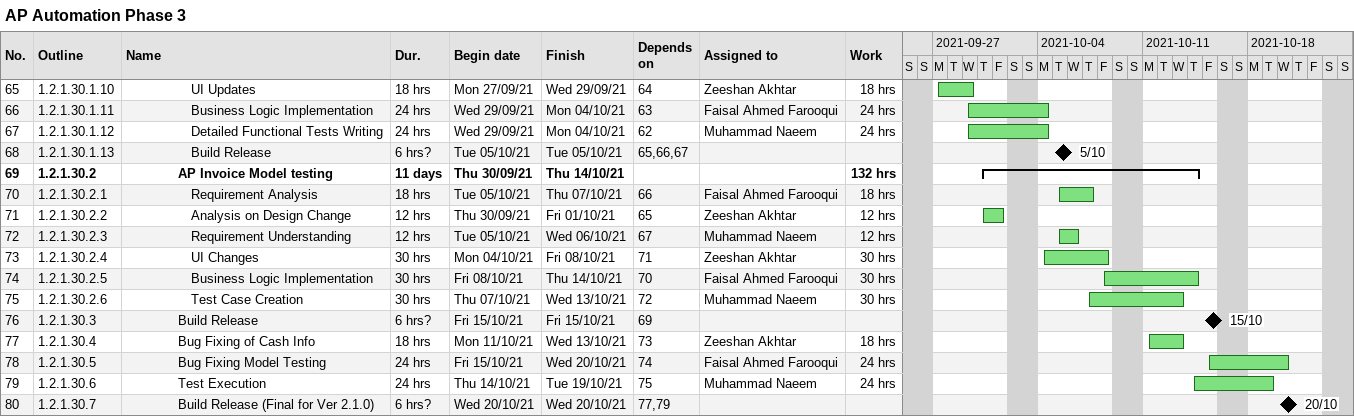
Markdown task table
AP Automation Phase 3

| ID | WBS | Task | Duration | Start | Finish | Predecessors | Resources | Work (h) |
|---|---|---|---|---|---|---|---|---|
| 65 | 1.2.1.30.1.10 | UI Updates | 18h | 2021-09-27 | 2021-09-29 | 64 | Zeeshan Akhtar | 18 |
| 66 | 1.2.1.30.1.11 | Business Logic Implementation | 24h | 2021-09-29 | 2021-10-04 | 63 | Faisal Ahmed Farooqui | 24 |
| 67 | 1.2.1.30.1.12 | Detailed Functional Tests Writing | 24h | 2021-09-29 | 2021-10-04 | 62 | Muhammad Naeem | 24 |
| 68 | 1.2.1.30.1.13 | Build Release | 6h? | 2021-10-05 | 2021-10-05 | 65, 66, 67 |  |  |
| 69 | 1.2.1.30.2 | **AP Invoice Model testing** | 11d | 2021-09-30 | 2021-10-14 |  |  | 132 |
| 70 | 1.2.1.30.2.1 | Requirement Analysis | 18h | 2021-10-05 | 2021-10-07 | 66 | Faisal Ahmed Farooqui | 18 |
| 71 | 1.2.1.30.2.2 | Analysis on Design Change | 12h | 2021-09-30 | 2021-10-01 | 65 | Zeeshan Akhtar | 12 |
| 72 | 1.2.1.30.2.3 | Requirement Understanding | 12h | 2021-10-05 | 2021-10-06 | 67 | Muhammad Naeem | 12 |
| 73 | 1.2.1.30.2.4 | UI Changes | 30h | 2021-10-04 | 2021-10-08 | 71 | Zeeshan Akhtar | 30 |
| 74 | 1.2.1.30.2.5 | Business Logic Implementation | 30h | 2021-10-08 | 2021-10-14 | 70 | Faisal Ahmed Farooqui | 30 |
| 75 | 1.2.1.30.2.6 | Test Case Creation | 30h | 2021-10-07 | 2021-10-13 | 72 | Muhammad Naeem | 30 |
| 76 | 1.2.1.30.3 | Build Release | 6h? | 2021-10-15 | 2021-10-15 | 69 |  |  |
| 77 | 1.2.1.30.4 | Bug Fixing of Cash Info | 18h | 2021-10-11 | 2021-10-13 | 73 | Zeeshan Akhtar | 18 |
| 78 | 1.2.1.30.5 | Bug Fixing Model Testing | 24h | 2021-10-15 | 2021-10-20 | 74 | Faisal Ahmed Farooqui | 24 |
| 79 | 1.2.1.30.6 | Test Execution | 24h | 2021-10-14 | 2021-10-19 | 75 | Muhammad Naeem | 24 |
| 80 | 1.2.1.30.7 | Build Release (Final for Ver 2.1.0) | 6h? | 2021-10-20 | 2021-10-20 | 77, 79 |  |  |
